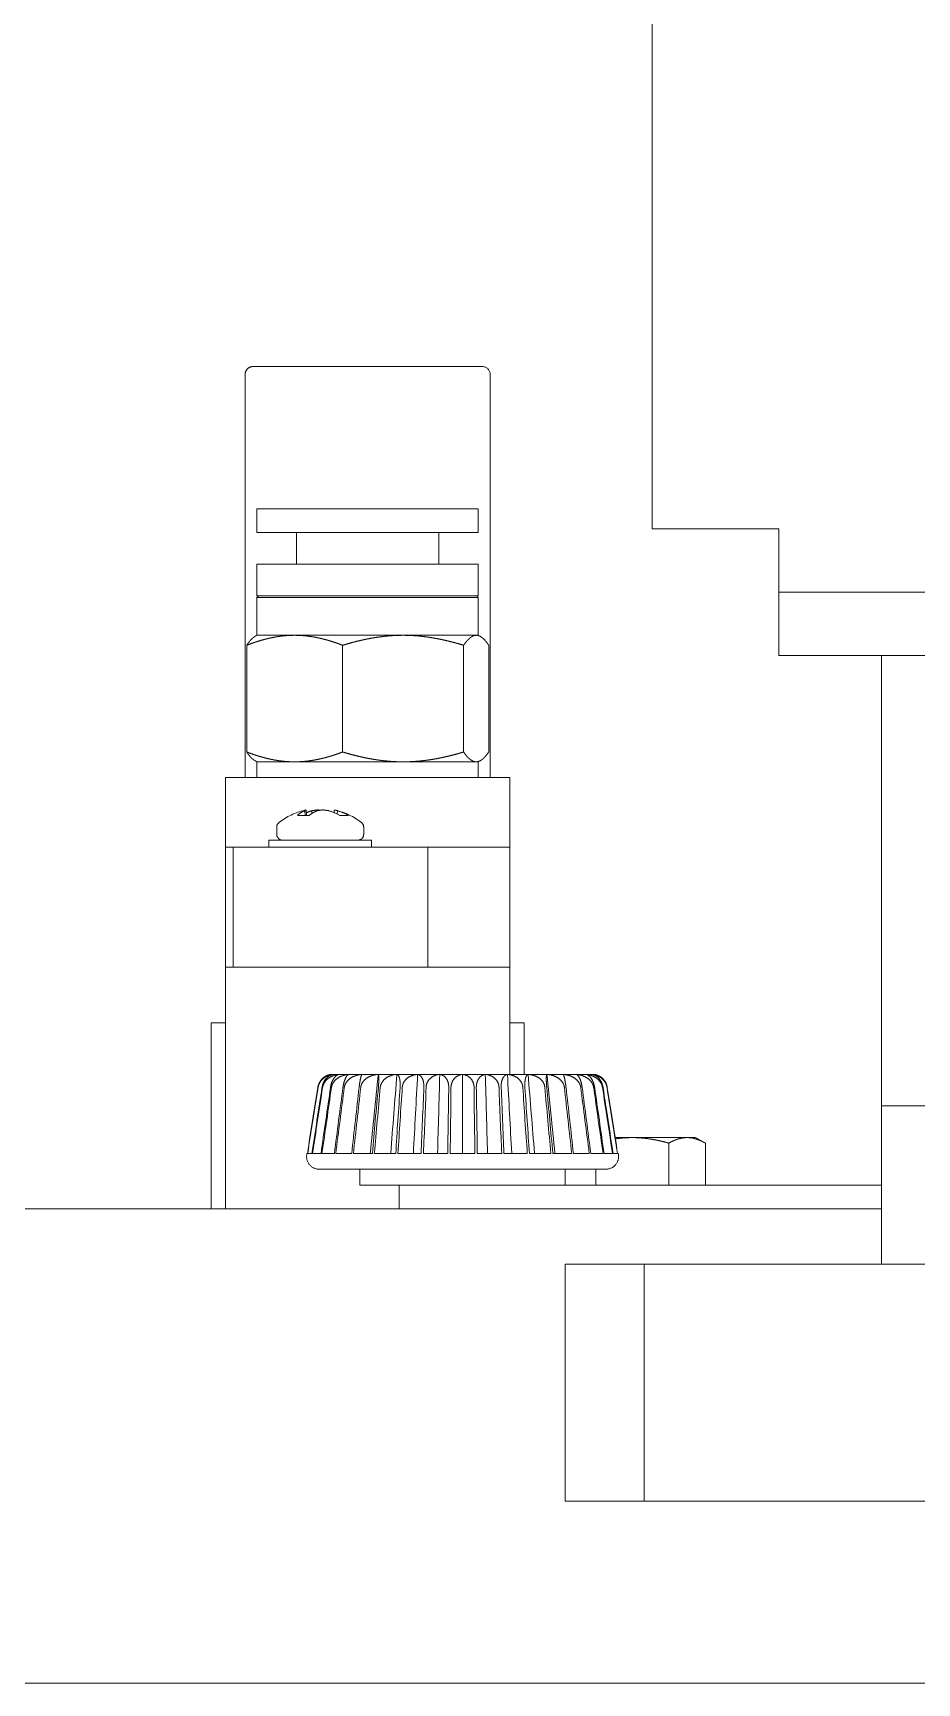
# Model space of a CAD drawing. Extents: x -681219 to -550379, y -242630 to -158199.
# Drawn here: x -672324.1 to -672268.1, y -213750.5 to -213646.1 of the extents above; entities that cross this region are included whole.
import ezdxf

# ---------------------------------------------------------------- set-up
doc = ezdxf.new("R2010")
doc.units = 0
doc.header["$LTSCALE"] = 1000
doc.linetypes.add('DASHED2', pattern=[9.525, 6.35, -3.175])
doc.layers.get('0').update_dxf_attribs({"linetype": 'CONTINUOUS'})
doc.layers.add('future', color=4, linetype='DASHED2', lineweight=0)

# ---------------------------------------------------------------- blocks, each defined once
blk = doc.blocks.new('A$Caddf9ae6')
at = {"color": 0}
for p, q in [((165.81, -3955.47), (165.81, -3555.47)), ((177.31, -3748.47), (177.31, -3818.47)), ((192.31, -3748.47), (192.31, -3818.47)), ((202.31, -3765.47), (202.31, -3801.47)), ((230.81, -3809.97), (230.81, -3799.97)), ((234.81, -3799.97), (234.81, -3809.97)), ((202.31, -3801.47), (202.31, -3803.47)), ((192.31, -3803.47), (202.31, -3803.47)), ((195.81, -3803.47), (195.81, -3936.47)), ((197.31, -3828.97), (197.31, -3803.47)), ((230.81, -3803.47), (202.31, -3803.47)), ((230.81, -3809.97), (234.81, -3809.97)), ((238.81, -3809.97), (234.81, -3809.97)), ((238.81, -3817.97), (238.81, -3809.97)), ((197.31, -3816.92), (197.31, -3814.61)), ((197.31, -3814.61), (199.96, -3814.61)), ((200.31, -3815.23), (199.96, -3814.61)), ((200.31, -3815.76), (200.31, -3815.23)), ((197.31, -3815.79), (197.31, -3815.79)), ((200.31, -3819.23), (200.31, -3815.76)), ((197.31, -3821.54), (197.31, -3816.92)), ((197.31, -3816.92), (199.96, -3816.92)), ((177.31, -3818.47), (177.31, -3823.47)), ((192.31, -3818.47), (177.31, -3818.47)), ((192.31, -3823.47), (192.31, -3818.47)), ((472.81, -3817.97), (238.81, -3817.97)), ((200.31, -3820.31), (200.31, -3819.23)), ((199.31, -3820.13), (199.24, -3820.11)), ((199.31, -3820.13), (199.31, -3820.16)), ((199.31, -3820.17), (199.31, -3820.44)), ((199.31, -3820.48), (199.31, -3821.02)), ((197.31, -3821.54), (198.31, -3821.54)), ((197.31, -3823.47), (197.31, -3821.54)), ((198.31, -3839.03), (198.31, -3820.9)), ((199.31, -3821.08), (199.31, -3821.86)), ((204.31, -3821.77), (204.31, -3838.16)), ((197.31, -3822.67), (197.31, -3822.67)), ((199.31, -3821.95), (199.31, -3822.96)), ((177.31, -3823.47), (192.31, -3823.47)), ((197.31, -3823.47), (198.31, -3823.47)), ((199.31, -3823.06), (199.31, -3824.26)), ((199.31, -3824.38), (199.31, -3825.74)), ((199.31, -3825.87), (199.31, -3827.35)), ((204.31, -3826.07), (207.58, -3826.07)), ((211.08, -3826.97), (204.31, -3826.97)), ((207.58, -3826.07), (207.58, -3826.97)), ((218.68, -3826.97), (211.08, -3826.97)), ((211.08, -3844.97), (211.08, -3826.97)), ((223.08, -3826.97), (218.68, -3826.97)), ((218.68, -3826.97), (218.68, -3829.17)), ((223.08, -3844.97), (223.08, -3826.97)), ((199.31, -3827.49), (199.31, -3829.04)), ((197.31, -3828.97), (197.31, -3833.97)), ((223.08, -3828.22), (248.58, -3828.22)), ((224.08, -3828.97), (223.08, -3828.97)), ((224.08, -3828.97), (224.16, -3828.83)), ((224.08, -3828.97), (224.08, -3829.1)), ((224.08, -3829.1), (224.08, -3833.72)), ((231.45, -3828.31), (224.7, -3828.31)), ((232.08, -3828.97), (232, -3828.83)), ((232.08, -3829.1), (232.08, -3828.97)), ((234.48, -3828.97), (232.08, -3828.97)), ((232.08, -3833.72), (232.08, -3829.1)), ((234.48, -3842.97), (234.48, -3828.97)), ((234.58, -3829.07), (234.48, -3828.97)), ((234.58, -3828.97), (234.58, -3842.97)), ((236.58, -3828.97), (234.58, -3828.97)), ((236.58, -3828.97), (236.58, -3842.97)), ((238.58, -3828.97), (238.58, -3842.97)), ((240.08, -3828.97), (238.58, -3828.97)), ((240.08, -3828.97), (240.08, -3842.97)), ((249.08, -3828.72), (249.08, -3843.22)), ((199.31, -3829.18), (199.31, -3830.75)), ((218.68, -3829.17), (218.68, -3832.17)), ((231.45, -3829.9), (224.7, -3829.9)), ((199.31, -3830.9), (199.31, -3832.44)), ((218.68, -3832.17), (211.08, -3832.17)), ((218.68, -3832.17), (218.68, -3837.99)), ((238.58, -3831.47), (236.58, -3831.47)), ((199.31, -3832.59), (199.31, -3834.06)), ((195.81, -3833.97), (197.31, -3833.97)), ((197.31, -3833.97), (197.31, -3836.47)), ((199.31, -3834.19), (199.31, -3835.55)), ((224.08, -3833.72), (224.08, -3840.59)), ((232.08, -3840.59), (232.08, -3833.72)), ((199.31, -3835.67), (199.31, -3836.87)), ((218.68, -3835.72), (219.13, -3835.72)), ((219.13, -3840.85), (219.13, -3835.72)), ((219.95, -3836.22), (219.49, -3836.22)), ((249.08, -3835.97), (249.08, -3835.97)), ((249.08, -3835.97), (249.08, -3835.97)), ((197.31, -3836.47), (198.31, -3836.47)), ((199.31, -3836.98), (199.31, -3837.99)), ((220.69, -3837.43), (220.69, -3837.21)), ((220.69, -3837.74), (220.69, -3837.43)), ((199.31, -3838.07), (199.31, -3838.86)), ((218.68, -3839.94), (218.68, -3837.99)), ((220.77, -3837.89), (220.98, -3837.87)), ((220.86, -3838.09), (221.03, -3838.08)), ((231.45, -3837.55), (224.7, -3837.55)), ((199.31, -3838.92), (199.31, -3839.45)), ((199.31, -3839.49), (199.31, -3839.76)), ((220.79, -3839.51), (220.98, -3839.5)), ((220.99, -3839.12), (221.03, -3839.12)), ((199.31, -3839.81), (199.24, -3839.82)), ((199.31, -3839.78), (199.31, -3839.81)), ((218.68, -3839.94), (218.68, -3844.47)), ((220.69, -3840.4), (220.69, -3839.65)), ((220.69, -3839.83), (221.03, -3839.86)), ((220.69, -3839.92), (220.98, -3839.94)), ((224.08, -3840.59), (224.08, -3842.97)), ((232.08, -3842.97), (232.08, -3840.59)), ((238.58, -3840.47), (236.58, -3840.47)), ((219.13, -3842.22), (219.13, -3840.85)), ((218.68, -3842.22), (219.13, -3842.22)), ((219.95, -3841.72), (219.49, -3841.72)), ((224.08, -3842.97), (223.08, -3842.97)), ((248.58, -3843.72), (223.08, -3843.72)), ((224.08, -3842.97), (224.16, -3843.11)), ((231.45, -3843.62), (224.7, -3843.62)), ((232.08, -3842.97), (232, -3843.11)), ((234.48, -3842.97), (232.08, -3842.97)), ((234.58, -3842.87), (234.48, -3842.97)), ((236.58, -3842.97), (234.58, -3842.97)), ((240.08, -3842.97), (238.58, -3842.97)), ((218.68, -3844.47), (211.08, -3844.47)), ((218.68, -3844.47), (218.68, -3844.97)), ((211.08, -3844.97), (195.81, -3844.97)), ((207.58, -3844.97), (207.58, -3845.87)), ((218.68, -3844.97), (211.08, -3844.97)), ((223.08, -3844.97), (218.68, -3844.97)), ((195.81, -3845.87), (207.58, -3845.87))]:
    blk.add_line(p, q, dxfattribs=at)
for centre, radius, start, end in [((199.11, -3820.9), 0.8, 81, 180), ((203.31, -3821.77), 1, 0, 6.0246), ((248.58, -3828.72), 0.5, 0, 90), ((219.49, -3836.58), 0.36, 90, 180), ((219.95, -3836.58), 0.36, 37.5533, 90), ((216.85, -3838.97), 4.28, 13.3179, 37.5533), ((203.31, -3838.16), 1, 353.9754, 0), ((199.11, -3839.03), 0.8, 180, 279), ((216.85, -3838.97), 4.28, 322.4467, 346.6821), ((219.49, -3841.36), 0.36, 180, 270), ((219.95, -3841.36), 0.36, 270, 322.4467), ((248.58, -3843.22), 0.5, 270, 0)]:
    blk.add_arc(centre, radius, start, end, dxfattribs=at)
for centre, major_axis, ratio, start_param, end_param in [((216.84, -3838.9), (4.23, 0.64), 0.812997, 0.112782, 0.318258), ((216.84, -3839.04), (4.23, -0.64), 0.812997, 0.357707, 0.563184), ((216.81, -3838.57), (4.23, 0.44), 0.530797, 0.026655, 0.118783), ((216.81, -3839.07), (3.96, -1.56), 0.971425, 0.447687, 0.539816), ((216.84, -3838.87), (4.26, 0.46), 0.575708, 5.780825, 5.986301), ((216.84, -3838.9), (4.23, 0.64), 0.812997, 5.824688, 5.925478), ((216.81, -3838.72), (4.2, 0.69), 0.843005, 5.972034, 6.064162), ((216.81, -3838.86), (3.96, 1.56), 0.971425, 5.743369, 5.835498), ((216.81, -3839.22), (4.2, -0.69), 0.843005, 0.219023, 0.261341), ((216.84, -3839.07), (4.26, -0.46), 0.575708, 5.904104, 6.10958), ((216.81, -3839.42), (4.24, -0.38), 0.220764, 6.129384, 6.221512), ((216.81, -3839.36), (4.23, -0.44), 0.530797, 6.214213, 6.256531)]:
    blk.add_ellipse(centre, major_axis=major_axis, ratio=ratio, start_param=start_param, end_param=end_param, dxfattribs=at)
for points, weights in [([(200.31, -3815.76), (200.31, -3815.23), (199.96, -3814.61)], [1, 1.0379548493, 1]), ([(199.96, -3816.92), (200.31, -3816.3), (200.31, -3815.76)], [1, 1.0379548493, 1]), ([(200.31, -3819.23), (200.31, -3818.16), (199.96, -3816.92)], [1, 1.0379548493, 1]), ([(200.23, -3820.3), (200.31, -3819.75), (200.31, -3819.23)], [1.01895623362, 1.01834327069, 1]), ([(224.7, -3828.31), (224.08, -3828.74), (224.08, -3829.1)], [1.08239976452, 1.07987206542, 1]), ([(224.08, -3829.1), (224.08, -3829.47), (224.7, -3829.9)], [1, 1.07987206542, 1.08239976452]), ([(232.08, -3829.1), (232.08, -3828.74), (231.45, -3828.31)], [1, 1.07987206542, 1.08239976452]), ([(231.45, -3829.9), (232.08, -3829.47), (232.08, -3829.1)], [1.08239976452, 1.07987206542, 1]), ([(224.7, -3829.9), (224.08, -3831.95), (224.08, -3833.72)], [1.08239976452, 1.07987206542, 1]), ([(232.08, -3833.72), (232.08, -3831.95), (231.45, -3829.9)], [1, 1.07987206542, 1.08239976452]), ([(224.08, -3833.72), (224.08, -3835.5), (224.7, -3837.55)], [1, 1.07987206542, 1.08239976452]), ([(231.45, -3837.55), (232.08, -3835.5), (232.08, -3833.72)], [1.08239976452, 1.07987206542, 1]), ([(224.7, -3837.55), (224.08, -3839.18), (224.08, -3840.59)], [1.08239976452, 1.07987206542, 1]), ([(232.08, -3840.59), (232.08, -3839.18), (231.45, -3837.55)], [1, 1.07987206542, 1.08239976452]), ([(224.08, -3840.59), (224.08, -3842), (224.7, -3843.62)], [1, 1.07987206542, 1.08239976452]), ([(231.45, -3843.62), (232.08, -3842), (232.08, -3840.59)], [1.08239976452, 1.07987206542, 1]), ([(224.7, -3843.62), (224.3, -3843.35), (224.16, -3843.11)], [1.08239976452, 1.08076153867, 1.04663512517]), ([(232, -3843.11), (231.86, -3843.35), (231.45, -3843.62)], [1.04663512517, 1.08076153867, 1.08239976452])]:
    blk.add_rational_spline(points, weights, degree=2, dxfattribs=at)
for points in [[(203.47, -3820.81), (202.15, -3820.6), (200.66, -3820.37), (199.31, -3820.16)], [(199.31, -3820.17), (200.66, -3820.38), (202.15, -3820.62), (203.47, -3820.83)], [(203.47, -3821.08), (202.15, -3820.87), (200.66, -3820.65), (199.31, -3820.44)], [(199.31, -3820.48), (200.66, -3820.69), (202.15, -3820.91), (203.47, -3821.12)], [(203.47, -3821.61), (202.15, -3821.42), (200.66, -3821.21), (199.31, -3821.02)], [(199.31, -3821.08), (200.66, -3821.28), (202.15, -3821.49), (203.47, -3821.67)], [(203.47, -3822.4), (202.15, -3822.23), (200.66, -3822.03), (199.31, -3821.86)], [(199.31, -3821.95), (200.66, -3822.13), (202.15, -3822.32), (203.47, -3822.49)], [(203.47, -3823.42), (202.15, -3823.27), (200.66, -3823.1), (199.31, -3822.96)], [(199.31, -3823.06), (200.66, -3823.22), (202.15, -3823.38), (203.47, -3823.52)], [(204.31, -3824.63), (202.64, -3824.46), (200.98, -3824.29), (199.31, -3824.12)], [(203.47, -3824.64), (202.15, -3824.52), (200.66, -3824.38), (199.31, -3824.26)], [(199.31, -3824.38), (200.66, -3824.51), (202.15, -3824.64), (203.47, -3824.76)], [(204.31, -3825.82), (202.64, -3825.69), (200.98, -3825.55), (199.31, -3825.42)], [(203.47, -3826.02), (202.15, -3825.93), (200.66, -3825.83), (199.31, -3825.74)], [(199.31, -3825.87), (200.66, -3825.97), (202.15, -3826.07), (203.47, -3826.15)], [(204.31, -3827.13), (202.64, -3827.04), (200.98, -3826.95), (199.31, -3826.86)], [(203.47, -3827.52), (202.15, -3827.46), (200.66, -3827.4), (199.31, -3827.35)], [(199.31, -3827.49), (200.66, -3827.55), (202.15, -3827.61), (203.47, -3827.66)], [(204.31, -3828.53), (202.64, -3828.48), (200.98, -3828.43), (199.31, -3828.39)], [(203.47, -3829.1), (202.15, -3829.07), (200.66, -3829.05), (199.31, -3829.04)], [(199.31, -3829.18), (200.66, -3829.21), (202.15, -3829.23), (203.47, -3829.24)], [(204.31, -3829.97), (202.64, -3829.97), (200.98, -3829.97), (199.31, -3829.97)], [(203.47, -3830.7), (202.15, -3830.71), (200.66, -3830.73), (199.31, -3830.75)], [(199.31, -3830.9), (200.66, -3830.89), (202.15, -3830.86), (203.47, -3830.84)], [(204.31, -3831.41), (202.64, -3831.45), (200.98, -3831.5), (199.31, -3831.55)], [(203.47, -3832.27), (202.15, -3832.32), (200.66, -3832.38), (199.31, -3832.44)], [(199.31, -3832.59), (200.66, -3832.54), (202.15, -3832.47), (203.47, -3832.41)], [(204.31, -3832.81), (202.64, -3832.9), (200.98, -3832.99), (199.31, -3833.08)], [(203.47, -3833.78), (202.15, -3833.87), (200.66, -3833.96), (199.31, -3834.06)], [(199.31, -3834.19), (200.66, -3834.11), (202.15, -3834.01), (203.47, -3833.91)], [(204.31, -3834.12), (202.64, -3834.25), (200.98, -3834.38), (199.31, -3834.51)], [(203.47, -3835.18), (202.15, -3835.29), (200.66, -3835.42), (199.31, -3835.55)], [(199.31, -3835.67), (200.66, -3835.56), (202.15, -3835.42), (203.47, -3835.29)], [(204.31, -3835.3), (202.64, -3835.47), (200.98, -3835.64), (199.31, -3835.81)], [(203.47, -3836.41), (202.15, -3836.55), (200.66, -3836.72), (199.31, -3836.87)], [(199.31, -3836.98), (200.66, -3836.83), (202.15, -3836.66), (203.47, -3836.51)], [(203.47, -3837.45), (202.15, -3837.62), (200.66, -3837.81), (199.31, -3837.99)], [(199.31, -3838.07), (200.66, -3837.9), (202.15, -3837.71), (203.47, -3837.53)], [(203.47, -3838.26), (202.15, -3838.45), (200.66, -3838.66), (199.31, -3838.86)], [(199.31, -3838.92), (200.66, -3838.73), (202.15, -3838.51), (203.47, -3838.32)], [(203.47, -3838.82), (202.15, -3839.02), (200.66, -3839.25), (199.31, -3839.45)], [(199.31, -3839.49), (200.66, -3839.29), (202.15, -3839.06), (203.47, -3838.86)], [(203.47, -3839.11), (202.15, -3839.32), (200.66, -3839.55), (199.31, -3839.76)], [(199.31, -3839.78), (200.66, -3839.57), (202.15, -3839.33), (203.47, -3839.12)]]:
    blk.add_open_spline(points, degree=3, dxfattribs=at)
for points, knots in [([(204.31, -3821.67), (204.3, -3821.55), (204.26, -3821.44), (204.16, -3821.24), (204.1, -3821.15), (203.94, -3821.01), (203.85, -3820.94), (203.7, -3820.87), (203.64, -3820.85), (203.57, -3820.83), (203.55, -3820.83), (203.51, -3820.82), (203.49, -3820.82), (203.47, -3820.81)], [0, 0, 0, 0, 0.0480418, 0.0480418, 0.0873269, 0.0873269, 0.1226549, 0.1226549, 0.1404057, 0.1404057, 0.146904, 0.146904, 0.1526482, 0.1526482, 0.1526482, 0.1526482]), ([(203.47, -3820.83), (203.51, -3820.83), (203.55, -3820.84), (203.65, -3820.87), (203.72, -3820.9), (203.88, -3820.99), (203.97, -3821.07), (204.13, -3821.24), (204.18, -3821.35), (204.27, -3821.56), (204.3, -3821.68), (204.31, -3821.79)], [0.0000025, 0.0000025, 0.0000025, 0.0000025, 0.0118368, 0.0118368, 0.0328206, 0.0328206, 0.0705376, 0.0705376, 0.1095239, 0.1095239, 0.1513516, 0.1513516, 0.1513516, 0.1513516]), ([(204.31, -3821.79), (204.3, -3821.7), (204.26, -3821.61), (204.16, -3821.44), (204.1, -3821.37), (203.94, -3821.25), (203.85, -3821.2), (203.7, -3821.13), (203.64, -3821.12), (203.57, -3821.1), (203.55, -3821.09), (203.51, -3821.08), (203.49, -3821.08), (203.47, -3821.08)], [0, 0, 0, 0, 0.0480418, 0.0480418, 0.0873269, 0.0873269, 0.1226549, 0.1226549, 0.1404057, 0.1404057, 0.146904, 0.146904, 0.1526482, 0.1526482, 0.1526482, 0.1526482]), ([(203.47, -3821.12), (203.51, -3821.12), (203.55, -3821.13), (203.65, -3821.16), (203.72, -3821.19), (203.88, -3821.29), (203.97, -3821.37), (204.13, -3821.57), (204.18, -3821.68), (204.27, -3821.91), (204.3, -3822.04), (204.31, -3822.17)], [0.0000025, 0.0000025, 0.0000025, 0.0000025, 0.0118368, 0.0118368, 0.0328206, 0.0328206, 0.0705376, 0.0705376, 0.1095239, 0.1095239, 0.1513516, 0.1513516, 0.1513516, 0.1513516]), ([(204.31, -3822.17), (204.3, -3822.1), (204.26, -3822.03), (204.16, -3821.9), (204.1, -3821.85), (203.94, -3821.75), (203.85, -3821.71), (203.7, -3821.66), (203.64, -3821.65), (203.57, -3821.63), (203.55, -3821.63), (203.51, -3821.62), (203.49, -3821.62), (203.47, -3821.61)], [0, 0, 0, 0, 0.0480418, 0.0480418, 0.0873269, 0.0873269, 0.1226549, 0.1226549, 0.1404057, 0.1404057, 0.146904, 0.146904, 0.1526482, 0.1526482, 0.1526482, 0.1526482]), ([(203.47, -3821.67), (203.51, -3821.68), (203.55, -3821.69), (203.65, -3821.72), (203.72, -3821.75), (203.88, -3821.85), (203.97, -3821.94), (204.13, -3822.14), (204.18, -3822.26), (204.27, -3822.51), (204.3, -3822.64), (204.31, -3822.78)], [0.0000025, 0.0000025, 0.0000025, 0.0000025, 0.0118368, 0.0118368, 0.0328206, 0.0328206, 0.0705376, 0.0705376, 0.1095239, 0.1095239, 0.1513516, 0.1513516, 0.1513516, 0.1513516]), ([(204.31, -3822.78), (204.3, -3822.74), (204.26, -3822.69), (204.16, -3822.61), (204.1, -3822.57), (203.94, -3822.51), (203.85, -3822.48), (203.7, -3822.44), (203.64, -3822.43), (203.57, -3822.42), (203.55, -3822.41), (203.51, -3822.41), (203.49, -3822.41), (203.47, -3822.4)], [0, 0, 0, 0, 0.0480418, 0.0480418, 0.0873269, 0.0873269, 0.1226549, 0.1226549, 0.1404057, 0.1404057, 0.146904, 0.146904, 0.1526482, 0.1526482, 0.1526482, 0.1526482]), ([(203.47, -3822.49), (203.51, -3822.49), (203.55, -3822.5), (203.65, -3822.53), (203.72, -3822.56), (203.88, -3822.66), (203.97, -3822.75), (204.13, -3822.95), (204.18, -3823.07), (204.27, -3823.33), (204.3, -3823.47), (204.31, -3823.61)], [0.0000025, 0.0000025, 0.0000025, 0.0000025, 0.0118368, 0.0118368, 0.0328206, 0.0328206, 0.0705376, 0.0705376, 0.1095239, 0.1095239, 0.1513516, 0.1513516, 0.1513516, 0.1513516]), ([(204.31, -3823.61), (204.3, -3823.59), (204.26, -3823.58), (204.16, -3823.54), (204.1, -3823.52), (203.94, -3823.49), (203.85, -3823.48), (203.7, -3823.45), (203.64, -3823.44), (203.57, -3823.43), (203.55, -3823.43), (203.51, -3823.43), (203.49, -3823.43), (203.47, -3823.42)], [0, 0, 0, 0, 0.0480418, 0.0480418, 0.0873269, 0.0873269, 0.1226549, 0.1226549, 0.1404057, 0.1404057, 0.146904, 0.146904, 0.1526482, 0.1526482, 0.1526482, 0.1526482]), ([(203.47, -3823.52), (203.51, -3823.53), (203.55, -3823.54), (203.65, -3823.56), (203.72, -3823.59), (203.88, -3823.69), (203.97, -3823.78), (204.13, -3823.98), (204.18, -3824.1), (204.27, -3824.35), (204.3, -3824.49), (204.31, -3824.63)], [0.0000025, 0.0000025, 0.0000025, 0.0000025, 0.0118368, 0.0118368, 0.0328206, 0.0328206, 0.0705376, 0.0705376, 0.1095239, 0.1095239, 0.1513516, 0.1513516, 0.1513516, 0.1513516]), ([(204.31, -3824.63), (204.3, -3824.64), (204.26, -3824.65), (204.16, -3824.67), (204.1, -3824.67), (203.94, -3824.67), (203.85, -3824.67), (203.7, -3824.66), (203.64, -3824.66), (203.57, -3824.65), (203.55, -3824.65), (203.51, -3824.64), (203.49, -3824.64), (203.47, -3824.64)], [0, 0, 0, 0, 0.0480418, 0.0480418, 0.0873269, 0.0873269, 0.1226549, 0.1226549, 0.1404057, 0.1404057, 0.146904, 0.146904, 0.1526482, 0.1526482, 0.1526482, 0.1526482]), ([(203.47, -3824.76), (203.51, -3824.76), (203.55, -3824.77), (203.65, -3824.79), (203.72, -3824.82), (203.88, -3824.91), (203.97, -3824.99), (204.13, -3825.19), (204.18, -3825.3), (204.27, -3825.55), (204.3, -3825.68), (204.31, -3825.82)], [0.0000025, 0.0000025, 0.0000025, 0.0000025, 0.0118368, 0.0118368, 0.0328206, 0.0328206, 0.0705376, 0.0705376, 0.1095239, 0.1095239, 0.1513516, 0.1513516, 0.1513516, 0.1513516]), ([(204.31, -3825.82), (204.3, -3825.86), (204.26, -3825.89), (204.16, -3825.95), (204.1, -3825.98), (203.94, -3826.01), (203.85, -3826.02), (203.7, -3826.03), (203.64, -3826.03), (203.57, -3826.03), (203.55, -3826.03), (203.51, -3826.02), (203.49, -3826.02), (203.47, -3826.02)], [0, 0, 0, 0, 0.0480418, 0.0480418, 0.0873269, 0.0873269, 0.1226549, 0.1226549, 0.1404057, 0.1404057, 0.146904, 0.146904, 0.1526482, 0.1526482, 0.1526482, 0.1526482]), ([(203.47, -3826.15), (203.51, -3826.15), (203.55, -3826.16), (203.65, -3826.18), (203.72, -3826.2), (203.88, -3826.29), (203.97, -3826.36), (204.13, -3826.54), (204.18, -3826.65), (204.27, -3826.88), (204.3, -3827), (204.31, -3827.13)], [0.0000025, 0.0000025, 0.0000025, 0.0000025, 0.0118368, 0.0118368, 0.0328206, 0.0328206, 0.0705376, 0.0705376, 0.1095239, 0.1095239, 0.1513516, 0.1513516, 0.1513516, 0.1513516]), ([(204.31, -3827.13), (204.3, -3827.19), (204.26, -3827.26), (204.16, -3827.36), (204.1, -3827.41), (203.94, -3827.47), (203.85, -3827.5), (203.7, -3827.52), (203.64, -3827.52), (203.57, -3827.52), (203.55, -3827.52), (203.51, -3827.52), (203.49, -3827.52), (203.47, -3827.52)], [0, 0, 0, 0, 0.0480418, 0.0480418, 0.0873269, 0.0873269, 0.1226549, 0.1226549, 0.1404057, 0.1404057, 0.146904, 0.146904, 0.1526482, 0.1526482, 0.1526482, 0.1526482]), ([(203.47, -3827.66), (203.51, -3827.66), (203.55, -3827.67), (203.65, -3827.68), (203.72, -3827.7), (203.88, -3827.77), (203.97, -3827.84), (204.13, -3828), (204.18, -3828.09), (204.27, -3828.3), (204.3, -3828.41), (204.31, -3828.53)], [0.0000025, 0.0000025, 0.0000025, 0.0000025, 0.0118368, 0.0118368, 0.0328206, 0.0328206, 0.0705376, 0.0705376, 0.1095239, 0.1095239, 0.1513516, 0.1513516, 0.1513516, 0.1513516]), ([(204.31, -3828.53), (204.3, -3828.62), (204.26, -3828.7), (204.16, -3828.85), (204.1, -3828.91), (203.94, -3829.01), (203.85, -3829.04), (203.7, -3829.08), (203.64, -3829.09), (203.57, -3829.09), (203.55, -3829.09), (203.51, -3829.1), (203.49, -3829.1), (203.47, -3829.1)], [0, 0, 0, 0, 0.0480418, 0.0480418, 0.0873269, 0.0873269, 0.1226549, 0.1226549, 0.1404057, 0.1404057, 0.146904, 0.146904, 0.1526482, 0.1526482, 0.1526482, 0.1526482]), ([(203.47, -3829.24), (203.51, -3829.24), (203.55, -3829.24), (203.65, -3829.25), (203.72, -3829.27), (203.88, -3829.33), (203.97, -3829.38), (204.13, -3829.52), (204.18, -3829.6), (204.27, -3829.77), (204.3, -3829.87), (204.31, -3829.97)], [0.0000025, 0.0000025, 0.0000025, 0.0000025, 0.0118368, 0.0118368, 0.0328206, 0.0328206, 0.0705376, 0.0705376, 0.1095239, 0.1095239, 0.1513516, 0.1513516, 0.1513516, 0.1513516]), ([(204.31, -3829.97), (204.3, -3830.08), (204.26, -3830.19), (204.16, -3830.37), (204.1, -3830.45), (203.94, -3830.57), (203.85, -3830.62), (203.7, -3830.67), (203.64, -3830.68), (203.57, -3830.69), (203.55, -3830.69), (203.51, -3830.7), (203.49, -3830.7), (203.47, -3830.7)], [0, 0, 0, 0, 0.0480418, 0.0480418, 0.0873269, 0.0873269, 0.1226549, 0.1226549, 0.1404057, 0.1404057, 0.146904, 0.146904, 0.1526482, 0.1526482, 0.1526482, 0.1526482]), ([(203.47, -3830.84), (203.51, -3830.84), (203.55, -3830.84), (203.65, -3830.85), (203.72, -3830.86), (203.88, -3830.9), (203.97, -3830.94), (204.13, -3831.05), (204.18, -3831.11), (204.27, -3831.25), (204.3, -3831.33), (204.31, -3831.41)], [0.0000025, 0.0000025, 0.0000025, 0.0000025, 0.0118368, 0.0118368, 0.0328206, 0.0328206, 0.0705376, 0.0705376, 0.1095239, 0.1095239, 0.1513516, 0.1513516, 0.1513516, 0.1513516]), ([(204.31, -3831.41), (204.3, -3831.54), (204.26, -3831.67), (204.16, -3831.88), (204.1, -3831.97), (203.94, -3832.12), (203.85, -3832.18), (203.7, -3832.24), (203.64, -3832.25), (203.57, -3832.27), (203.55, -3832.27), (203.51, -3832.27), (203.49, -3832.27), (203.47, -3832.27)], [0, 0, 0, 0, 0.0480418, 0.0480418, 0.0873269, 0.0873269, 0.1226549, 0.1226549, 0.1404057, 0.1404057, 0.146904, 0.146904, 0.1526482, 0.1526482, 0.1526482, 0.1526482]), ([(203.47, -3832.41), (203.51, -3832.41), (203.55, -3832.41), (203.65, -3832.41), (203.72, -3832.42), (203.88, -3832.45), (203.97, -3832.47), (204.13, -3832.55), (204.18, -3832.59), (204.27, -3832.69), (204.3, -3832.75), (204.31, -3832.81)], [0.0000025, 0.0000025, 0.0000025, 0.0000025, 0.0118368, 0.0118368, 0.0328206, 0.0328206, 0.0705376, 0.0705376, 0.1095239, 0.1095239, 0.1513516, 0.1513516, 0.1513516, 0.1513516]), ([(204.31, -3832.81), (204.3, -3832.95), (204.26, -3833.09), (204.16, -3833.33), (204.1, -3833.44), (203.94, -3833.6), (203.85, -3833.67), (203.7, -3833.74), (203.64, -3833.75), (203.57, -3833.77), (203.55, -3833.77), (203.51, -3833.78), (203.49, -3833.78), (203.47, -3833.78)], [0, 0, 0, 0, 0.0480418, 0.0480418, 0.0873269, 0.0873269, 0.1226549, 0.1226549, 0.1404057, 0.1404057, 0.146904, 0.146904, 0.1526482, 0.1526482, 0.1526482, 0.1526482]), ([(203.47, -3833.91), (203.51, -3833.91), (203.55, -3833.91), (203.65, -3833.91), (203.72, -3833.91), (203.88, -3833.92), (203.97, -3833.93), (204.13, -3833.97), (204.18, -3833.99), (204.27, -3834.05), (204.3, -3834.08), (204.31, -3834.12)], [0.0000025, 0.0000025, 0.0000025, 0.0000025, 0.0118368, 0.0118368, 0.0328206, 0.0328206, 0.0705376, 0.0705376, 0.1095239, 0.1095239, 0.1513516, 0.1513516, 0.1513516, 0.1513516]), ([(204.31, -3834.12), (204.3, -3834.27), (204.26, -3834.42), (204.16, -3834.68), (204.1, -3834.79), (203.94, -3834.97), (203.85, -3835.04), (203.7, -3835.12), (203.64, -3835.14), (203.57, -3835.16), (203.55, -3835.17), (203.51, -3835.17), (203.49, -3835.17), (203.47, -3835.18)], [0, 0, 0, 0, 0.0480418, 0.0480418, 0.0873269, 0.0873269, 0.1226549, 0.1226549, 0.1404057, 0.1404057, 0.146904, 0.146904, 0.1526482, 0.1526482, 0.1526482, 0.1526482]), ([(203.47, -3835.29), (203.51, -3835.29), (203.55, -3835.29), (203.65, -3835.28), (203.72, -3835.27), (203.88, -3835.27), (203.97, -3835.26), (204.13, -3835.27), (204.18, -3835.27), (204.27, -3835.28), (204.3, -3835.29), (204.31, -3835.3)], [0.0000025, 0.0000025, 0.0000025, 0.0000025, 0.0118368, 0.0118368, 0.0328206, 0.0328206, 0.0705376, 0.0705376, 0.1095239, 0.1095239, 0.1513516, 0.1513516, 0.1513516, 0.1513516]), ([(204.31, -3835.3), (204.3, -3835.46), (204.26, -3835.62), (204.16, -3835.89), (204.1, -3836), (203.94, -3836.19), (203.85, -3836.27), (203.7, -3836.35), (203.64, -3836.37), (203.57, -3836.39), (203.55, -3836.4), (203.51, -3836.4), (203.49, -3836.41), (203.47, -3836.41)], [0, 0, 0, 0, 0.0480418, 0.0480418, 0.0873269, 0.0873269, 0.1226549, 0.1226549, 0.1404057, 0.1404057, 0.146904, 0.146904, 0.1526482, 0.1526482, 0.1526482, 0.1526482]), ([(204.31, -3836.33), (204.3, -3836.49), (204.26, -3836.64), (204.16, -3836.91), (204.1, -3837.03), (203.94, -3837.22), (203.85, -3837.3), (203.7, -3837.38), (203.64, -3837.41), (203.57, -3837.43), (203.55, -3837.43), (203.51, -3837.44), (203.49, -3837.45), (203.47, -3837.45)], [0, 0, 0, 0, 0.0480418, 0.0480418, 0.0873269, 0.0873269, 0.1226549, 0.1226549, 0.1404057, 0.1404057, 0.146904, 0.146904, 0.1526482, 0.1526482, 0.1526482, 0.1526482]), ([(203.47, -3836.51), (203.51, -3836.51), (203.55, -3836.5), (203.65, -3836.49), (203.72, -3836.48), (203.88, -3836.45), (203.97, -3836.44), (204.13, -3836.4), (204.18, -3836.39), (204.27, -3836.35), (204.3, -3836.34), (204.31, -3836.33)], [0.0000025, 0.0000025, 0.0000025, 0.0000025, 0.0118368, 0.0118368, 0.0328206, 0.0328206, 0.0705376, 0.0705376, 0.1095239, 0.1095239, 0.1513516, 0.1513516, 0.1513516, 0.1513516]), ([(204.31, -3837.16), (204.3, -3837.31), (204.26, -3837.46), (204.16, -3837.73), (204.1, -3837.84), (203.94, -3838.03), (203.85, -3838.11), (203.7, -3838.19), (203.64, -3838.22), (203.57, -3838.24), (203.55, -3838.24), (203.51, -3838.25), (203.49, -3838.26), (203.47, -3838.26)], [0, 0, 0, 0, 0.0480418, 0.0480418, 0.0873269, 0.0873269, 0.1226549, 0.1226549, 0.1404057, 0.1404057, 0.146904, 0.146904, 0.1526482, 0.1526482, 0.1526482, 0.1526482]), ([(203.47, -3837.53), (203.51, -3837.53), (203.55, -3837.52), (203.65, -3837.5), (203.72, -3837.49), (203.88, -3837.45), (203.97, -3837.41), (204.13, -3837.34), (204.18, -3837.31), (204.27, -3837.23), (204.3, -3837.19), (204.31, -3837.16)], [0.0000025, 0.0000025, 0.0000025, 0.0000025, 0.0118368, 0.0118368, 0.0328206, 0.0328206, 0.0705376, 0.0705376, 0.1095239, 0.1095239, 0.1513516, 0.1513516, 0.1513516, 0.1513516]), ([(204.31, -3837.77), (204.3, -3837.91), (204.26, -3838.06), (204.16, -3838.31), (204.1, -3838.42), (203.94, -3838.6), (203.85, -3838.67), (203.7, -3838.75), (203.64, -3838.77), (203.57, -3838.8), (203.55, -3838.8), (203.51, -3838.81), (203.49, -3838.82), (203.47, -3838.82)], [0, 0, 0, 0, 0.0480418, 0.0480418, 0.0873269, 0.0873269, 0.1226549, 0.1226549, 0.1404057, 0.1404057, 0.146904, 0.146904, 0.1526482, 0.1526482, 0.1526482, 0.1526482]), ([(203.47, -3838.32), (203.51, -3838.31), (203.55, -3838.31), (203.65, -3838.29), (203.72, -3838.27), (203.88, -3838.21), (203.97, -3838.16), (204.13, -3838.06), (204.18, -3838.01), (204.27, -3837.89), (204.3, -3837.83), (204.31, -3837.77)], [0.0000025, 0.0000025, 0.0000025, 0.0000025, 0.0118368, 0.0118368, 0.0328206, 0.0328206, 0.0705376, 0.0705376, 0.1095239, 0.1095239, 0.1513516, 0.1513516, 0.1513516, 0.1513516]), ([(204.31, -3838.14), (204.29, -3838.29), (204.25, -3838.45), (204.12, -3838.7), (204.04, -3838.8), (203.87, -3838.95), (203.79, -3839), (203.66, -3839.06), (203.62, -3839.07), (203.54, -3839.09), (203.51, -3839.1), (203.47, -3839.11)], [0, 0, 0, 0, 0.055647, 0.055647, 0.0982308, 0.0982308, 0.1279232, 0.1279232, 0.1413125, 0.1413125, 0.1528275, 0.1528275, 0.1528275, 0.1528275]), ([(203.47, -3838.86), (203.51, -3838.85), (203.55, -3838.84), (203.65, -3838.82), (203.72, -3838.79), (203.88, -3838.72), (203.97, -3838.67), (204.13, -3838.53), (204.18, -3838.46), (204.27, -3838.31), (204.3, -3838.22), (204.31, -3838.14)], [0.0000025, 0.0000025, 0.0000025, 0.0000025, 0.0118368, 0.0118368, 0.0328206, 0.0328206, 0.0705376, 0.0705376, 0.1095239, 0.1095239, 0.1513516, 0.1513516, 0.1513516, 0.1513516]), ([(203.47, -3839.12), (203.53, -3839.11), (203.59, -3839.1), (203.73, -3839.05), (203.8, -3839.01), (203.98, -3838.9), (204.06, -3838.82), (204.19, -3838.65), (204.23, -3838.57), (204.28, -3838.42), (204.3, -3838.34), (204.31, -3838.27)], [0, 0, 0, 0, 0.0180321, 0.0180321, 0.0450267, 0.0450267, 0.084215, 0.084215, 0.1132392, 0.1132392, 0.1409196, 0.1409196, 0.1409196, 0.1409196])]:
    blk.add_open_spline(points, degree=3, knots=knots, dxfattribs=at)

msp = doc.modelspace()

# ---------------------------------------------------------------- block references
at = {"layer": 'future', "xscale": -1, "rotation": 270}
msp.add_blockref('A$Caddf9ae6', (-668466.9156, -213916.3249), dxfattribs=at)

doc.saveas('drawing.dxf')
